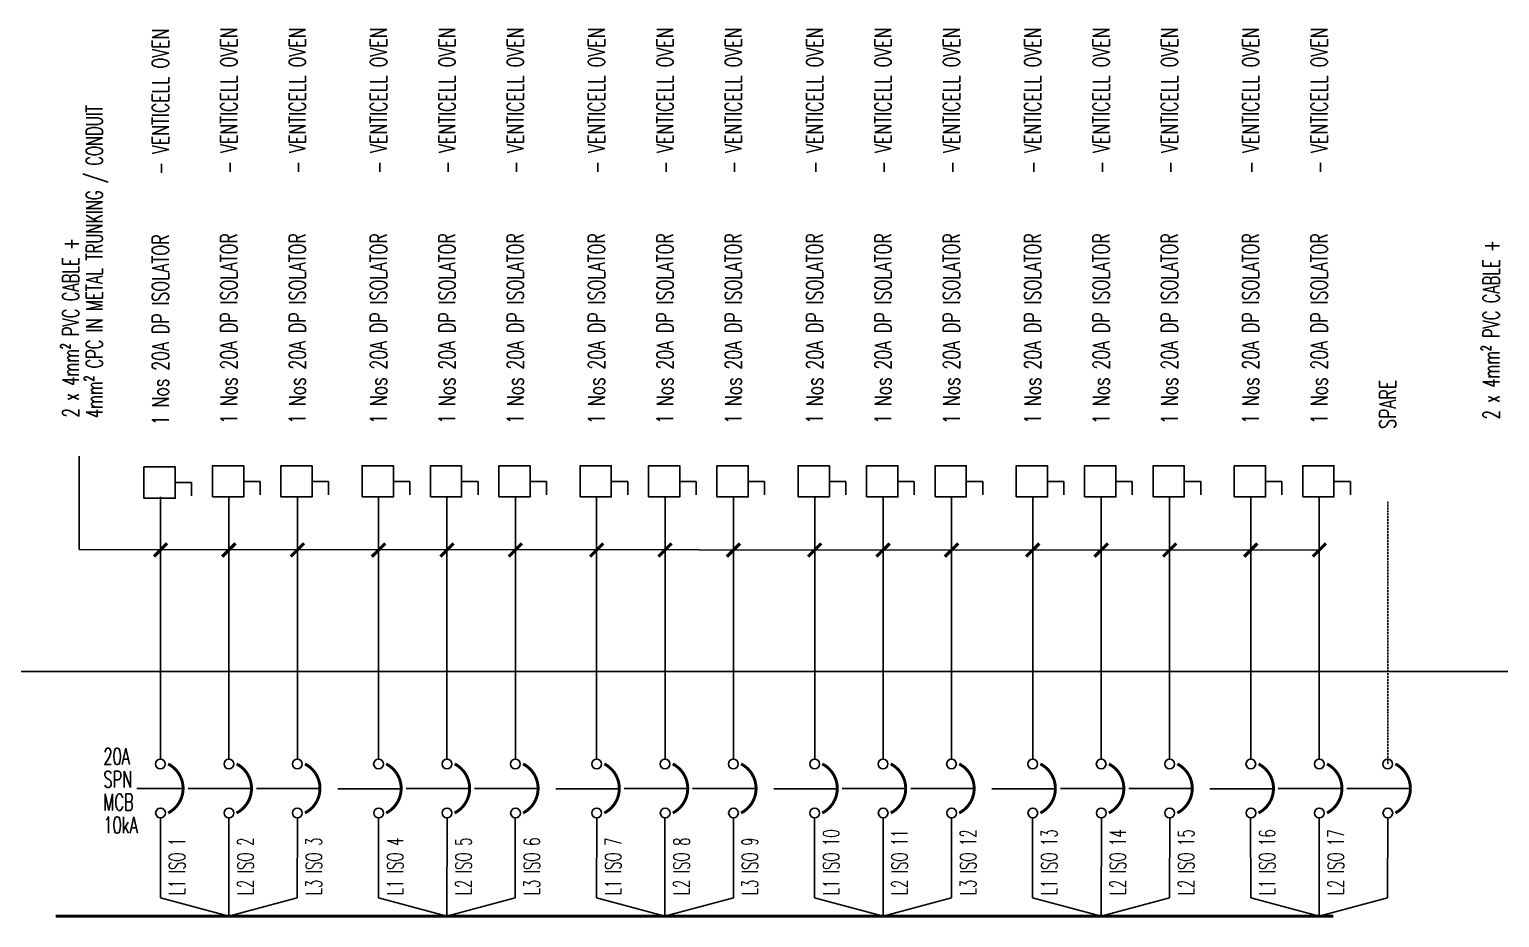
# Model space of a CAD drawing. Header units: millimetres. Extents: x 799 to 4638, y 321 to 1663.
# Drawn here: x 2423 to 3540, y 988 to 1663 of the extents above; entities that cross this region are included whole.
import ezdxf
from ezdxf.lldxf.tags import DXFTag

# ---------------------------------------------------------------- set-up
doc = ezdxf.new("R2010")
doc.units = ezdxf.units.MM
doc.linetypes.add('DASHED', pattern=[0.75, 0.5, -0.25])
for name, color, linetype in [('E-SLD-FRAME', 8, 'Continuous'), ('E-SLD-LEGENDF', 2, 'Continuous'), ('SLD', 2, 'Continuous'), ('SLD-LINE', 7, 'Continuous'), ('SLD-TXT', 7, 'Continuous')]:
    doc.layers.add(name, color=color, linetype=linetype)
doc.styles.add('SLD-TXT', font='romans.shx', dxfattribs={"width": 0.75})
doc.styles.get("Standard").update_dxf_attribs({"font": 'arial.ttf'})
tags = doc.linetypes.add('CENTER', pattern=[2, 1.25, -0.25, 0.25, -0.25]).pattern_tags.tags
tags[10:11] = [DXFTag(74, 4), DXFTag(75, 0), DXFTag(340, '0'), DXFTag(46, 1.0), DXFTag(50, 0.0), DXFTag(44, 0.0), DXFTag(45, 0.0)]
tags[8:9] = [DXFTag(74, 4), DXFTag(75, 0), DXFTag(340, '0'), DXFTag(46, 1.0), DXFTag(50, 0.0), DXFTag(44, 0.0), DXFTag(45, 0.0)]
tags[6:7] = [DXFTag(74, 4), DXFTag(75, 0), DXFTag(340, '0'), DXFTag(46, 1.0), DXFTag(50, 0.0), DXFTag(44, 0.0), DXFTag(45, 0.0)]
tags[4:5] = [DXFTag(74, 4), DXFTag(75, 0), DXFTag(340, '0'), DXFTag(46, 1.0), DXFTag(50, 0.0), DXFTag(44, 0.0), DXFTag(45, 0.0)]
doc.dimstyles.new('A', dxfattribs={"dimtxt": 0.18, "dimasz": 150, "dimexe": 0.18, "dimexo": 0.0625, "dimgap": 0.09, "dimtad": 0, "dimtih": 1, "dimtoh": 1, "dimdec": 4, "dimzin": 0, "dimdsep": 46, "dimtxsty": 'Standard', "dimcen": 0.09, "dimadec": 0, "dimazin": 0, "dimtfac": 1, "dimtdec": 4, "dimtofl": 0, "dimtmove": 0, "dimatfit": 3, "dimfxl": 1, "dimtolj": 1, "dimtzin": 0, "dimarcsym": 0})

# ---------------------------------------------------------------- blocks, each defined once
blk = doc.blocks.new('MCCB')
at = {"color": 3}
for centre in [(-1, 548), (0, 49)]:
    blk.add_circle(centre, 49.5, dxfattribs=at)
at = {"layer": 'E-SLD-LEGENDF', "const_width": 30}
blk.add_lwpolyline([(77, 49, 0.611384), (77, 548)], format="xyb", dxfattribs=at)
blk = doc.blocks.new('DP ISOL')
at = {"layer": 'SLD', "color": 3, "linetype": 'Continuous', "ltscale": 0.5}
for p, q in [((141, -141), (141, -289)), ((141, -289), (20, -289))]:
    blk.add_line(p, q, dxfattribs=at)
blk.add_lwpolyline([(0, 141), (0, -141), (282, -141), (282, 141)], close=True, dxfattribs=at)

msp = doc.modelspace()

# ---------------------------------------------------------------- linework, layer by layer
at = {"ltscale": 100}
msp.add_line((2460.6, 1267.4), (3402.7, 1267), dxfattribs=at)
at = {"layer": 'E-SLD-FRAME', "color": 7, "linetype": 'CENTER', "ltscale": 5}
msp.add_line((4580.9, 1174.6), (799.4, 1174.6), dxfattribs=at)
at = {"layer": 'SLD', "color": 7}
msp.add_line((2460.6, 1338.4), (2460.6, 1267.4), dxfattribs=at)
at = {"layer": 'SLD', "const_width": 2.36}
msp.add_lwpolyline([(2442.7, 988.8), (3413.4, 988.8)], dxfattribs=at)
at = {"layer": 'SLD-LINE', "linetype": 'ByBlock'}
for p, q in [((2522.4, 1108.1), (2522.4, 1307.3)), ((2574.4, 1108.1), (2574.4, 1307.3)), ((2626.4, 1108.1), (2626.4, 1307.3)), ((2688.1, 1108.1), (2688.1, 1307.3)), ((2740, 1108.1), (2740, 1307.3)), ((2792, 1108.1), (2792, 1307.3)), ((2853.7, 1108.1), (2853.7, 1307.3)), ((2905.7, 1108.1), (2905.7, 1307.3)), ((2957.7, 1108.1), (2957.7, 1307.3)), ((3019.4, 1108.1), (3019.4, 1307.3)), ((3071.4, 1108.1), (3071.4, 1307.3)), ((3123.4, 1108.1), (3123.4, 1307.3)), ((3185.1, 1108.1), (3185.1, 1307.3)), ((3237, 1108.1), (3237, 1307.3)), ((3289, 1108.1), (3289, 1307.3)), ((3350.7, 1108.1), (3350.7, 1307.3)), ((3402.7, 1108.1), (3402.7, 1307.3))]:
    msp.add_line(p, q, dxfattribs=at)
at = {"layer": 'SLD-LINE', "linetype": 'DASHED', "ltscale": 3}
msp.add_line((3454.7, 1104.4), (3454.7, 1303.6), dxfattribs=at)
at = {"layer": 'SLD-LINE'}
for p, q in [((2522.3, 1002.6), (2522.5, 1063.5)), ((2574.3, 988.8), (2574.4, 1063.5)), ((2626.2, 1002.6), (2626.4, 1063.5)), ((2687.9, 1002.6), (2688.1, 1063.5)), ((2739.9, 988.8), (2740.1, 1063.5)), ((2791.9, 1002.6), (2791.8, 1063.5)), ((2853.6, 1002.6), (2853.8, 1063.5)), ((2905.6, 988.8), (2905.5, 1063.5)), ((2957.6, 1002.6), (2957.8, 1063.5)), ((3019.3, 1002.6), (3019.2, 1063.5)), ((3071.3, 988.8), (3071.3, 1063.5)), ((3123.2, 1002.6), (3123.4, 1063.5)), ((3184.9, 1002.6), (3184.8, 1063.5)), ((3236.9, 988.8), (3237.4, 1063.5)), ((3288.9, 1002.6), (3289.3, 1063.5)), ((3350.6, 1002.6), (3350.5, 1063.5)), ((3402.6, 988.8), (3402.7, 1063.5)), ((3454.6, 1002.6), (3454.8, 1063.5)), ((2574.3, 988.8), (2522.3, 1002.6)), ((2574.3, 988.8), (2626.2, 1002.6)), ((2739.9, 988.8), (2687.9, 1002.6)), ((2739.9, 988.8), (2791.9, 1002.6)), ((2905.6, 988.8), (2853.6, 1002.6)), ((2905.6, 988.8), (2957.6, 1002.6)), ((3071.3, 988.8), (3019.3, 1002.6)), ((3071.3, 988.8), (3123.2, 1002.6)), ((3236.9, 988.8), (3184.9, 1002.6)), ((3236.9, 988.8), (3288.9, 1002.6)), ((3402.6, 988.8), (3350.6, 1002.6)), ((3402.6, 988.8), (3454.6, 1002.6))]:
    msp.add_line(p, q, dxfattribs=at)
at = {"layer": 'SLD-TXT', "const_width": 2.37}
for points in [[(2517.4, 1262), (2527.4, 1272.1)], [(2569.3, 1262), (2579.4, 1272.1)], [(2621.3, 1262), (2631.4, 1272.1)], [(2683, 1262), (2693.1, 1272)], [(2735, 1262), (2745.1, 1272)], [(2787, 1262), (2797, 1272)], [(2848.7, 1262), (2858.7, 1272)], [(2900.7, 1262), (2910.7, 1272)], [(2952.7, 1262), (2962.7, 1272)], [(3014.4, 1262), (3024.4, 1272)], [(3066.3, 1262), (3076.4, 1272)], [(3118.3, 1262), (3128.4, 1272)], [(3180, 1262), (3190.1, 1272)], [(3232, 1262), (3242.1, 1272)], [(3284, 1262), (3294, 1272)], [(3345.7, 1262), (3355.7, 1272)], [(3397.7, 1262), (3407.7, 1272)]]:
    msp.add_lwpolyline(points, dxfattribs=at)

# ---------------------------------------------------------------- block references
at = {"layer": 'SLD', "xscale": 0.08421601189984292, "yscale": 0.08421601189984292, "zscale": 0.08421601189984292, "rotation": 90}
for p in [(2521.7, 1306.4), (2573.7, 1307.3), (2625.7, 1307.3), (2687.4, 1307.3), (2739.3, 1307.3), (2791.3, 1307.3), (2853, 1307.3), (2905, 1307.3), (2957, 1307.3), (3018.7, 1307.3), (3070.7, 1307.3), (3122.7, 1307.3), (3184.4, 1307.3), (3236.3, 1307.3), (3288.3, 1307.3), (3350, 1307.3), (3402, 1307.3)]:
    msp.add_blockref('DP ISOL', p, dxfattribs=at)
at = {"layer": 'SLD', "lineweight": -3, "xscale": 0.07467120499087514, "yscale": 0.07467120499087514, "zscale": 0.07467120499087514}
for p in [(2522.4, 1063.5), (2574.4, 1063.5), (2626.4, 1063.5), (2688.1, 1063.5), (2740.1, 1063.5), (2792.1, 1063.5), (2853.8, 1063.5), (2905.8, 1063.5), (2957.7, 1063.5), (3019.4, 1063.5), (3071.4, 1063.5), (3123.4, 1063.5), (3185.1, 1063.5), (3237.1, 1063.5), (3289.1, 1063.5), (3350.8, 1063.5), (3402.8, 1063.5), (3454.8, 1063.5)]:
    msp.add_blockref('MCCB', p, dxfattribs=at)

# ---------------------------------------------------------------- texts
at = {"layer": 'SLD-TXT', "style": 'SLD-TXT'}
for s, height, width, p in [('1 Nos 20A DP ISOLATOR     - VENTICELL OVEN', 12.518, 0.7, (2528.6, 1361.9)), ('1 Nos 20A DP ISOLATOR     - VENTICELL OVEN', 12.518, 0.7, (2580.6, 1362.8)), ('1 Nos 20A DP ISOLATOR     - VENTICELL OVEN', 12.518, 0.7, (2632.6, 1362.8)), ('1 Nos 20A DP ISOLATOR     - VENTICELL OVEN', 12.518, 0.7, (2694.3, 1362.8)), ('1 Nos 20A DP ISOLATOR     - VENTICELL OVEN', 12.518, 0.7, (2746.3, 1362.8)), ('1 Nos 20A DP ISOLATOR     - VENTICELL OVEN', 12.518, 0.7, (2798.2, 1362.8)), ('1 Nos 20A DP ISOLATOR     - VENTICELL OVEN', 12.518, 0.7, (2859.9, 1362.8)), ('1 Nos 20A DP ISOLATOR     - VENTICELL OVEN', 12.518, 0.7, (2911.9, 1362.8)), ('1 Nos 20A DP ISOLATOR     - VENTICELL OVEN', 12.518, 0.7, (2963.9, 1362.8)), ('1 Nos 20A DP ISOLATOR     - VENTICELL OVEN', 12.518, 0.7, (3025.6, 1362.8)), ('1 Nos 20A DP ISOLATOR     - VENTICELL OVEN', 12.518, 0.7, (3077.6, 1362.8)), ('1 Nos 20A DP ISOLATOR     - VENTICELL OVEN', 12.518, 0.7, (3129.6, 1362.8)), ('1 Nos 20A DP ISOLATOR     - VENTICELL OVEN', 12.518, 0.7, (3191.3, 1362.8)), ('1 Nos 20A DP ISOLATOR     - VENTICELL OVEN', 12.518, 0.7, (3243.3, 1362.8)), ('1 Nos 20A DP ISOLATOR     - VENTICELL OVEN', 12.518, 0.7, (3295.2, 1362.8)), ('1 Nos 20A DP ISOLATOR     - VENTICELL OVEN', 12.518, 0.7, (3356.9, 1362.8)), ('1 Nos 20A DP ISOLATOR     - VENTICELL OVEN', 12.518, 0.7, (3408.9, 1362.8)), ('4mm² CPC IN METAL TRUNKING / CONDUIT ', 12.518, 0.65, (2478.4, 1367.3)), ('2 x 4mm² PVC CABLE +', 12.518, 0.65, (2460.4, 1367.8)), ('2 x 4mm² PVC CABLE +', 12.518, 0.65, (3539.6, 1366.3)), ('SPARE', 12.52, 0.7, (3460.9, 1359.1)), ('L1 ISO 10', 12.2, 0.6, (3038, 1004.8)), ('L2 ISO 11', 12.2, 0.6, (3090, 1004.8)), ('L3 ISO 12', 12.2, 0.6, (3142, 1004.8)), ('L1 ISO 13', 12.2, 0.6, (3203.7, 1004.8)), ('L2 ISO 14', 12.2, 0.6, (3255.7, 1004.8)), ('L2 ISO 15', 12.2, 0.6, (3307.6, 1004.8)), ('L1 ISO 16', 12.2, 0.6, (3369.3, 1004.8)), ('L2 ISO 17', 12.2, 0.6, (3421.3, 1004.8)), ('L1 ISO 1', 12.2, 0.6, (2541, 1004.8)), ('L2 ISO 2', 12.2, 0.6, (2593, 1004.8)), ('L3 ISO 3', 12.2, 0.6, (2645, 1004.8)), ('L1 ISO 4', 12.2, 0.6, (2706.7, 1004.8)), ('L2 ISO 5', 12.2, 0.6, (2758.7, 1004.8)), ('L3 ISO 6', 12.2, 0.6, (2810.6, 1004.8)), ('L1 ISO 7', 12.2, 0.6, (2872.3, 1004.8)), ('L2 ISO 8', 12.2, 0.6, (2924.3, 1004.8)), ('L3 ISO 9', 12.2, 0.6, (2976.3, 1004.8))]:
    msp.add_text(s, height=height, rotation=90, dxfattribs=dict(at, width=width)).set_placement(p)
at = {"layer": 'SLD-TXT', "insert": (2479, 1116.4), "char_height": 12.518, "width": 47.897, "attachment_point": 1, "line_spacing_factor": 0.833333, "style": 'SLD-TXT'}
msp.add_mtext('{\\W0.65;20A \\PSPN\\PMCB\\P10kA}', dxfattribs=at)

# ---------------------------------------------------------------- leaders
at = {"layer": 'SLD-TXT'}
for points in [[(2538.5, 1085.8), (2504.3, 1085.8)], [(2590.5, 1085.8), (2543.3, 1085.8)], [(2642.5, 1085.8), (2595.3, 1085.8)], [(2704.2, 1085.4), (2657, 1085.4)], [(2756.2, 1085.8), (2709, 1085.8)], [(2808.2, 1085.8), (2761, 1085.8)], [(2869.9, 1085.4), (2822.7, 1085.4)], [(2921.9, 1085.8), (2874.6, 1085.8)], [(2973.8, 1085.8), (2926.6, 1085.8)], [(3035.5, 1085.4), (2988.3, 1085.4)], [(3087.5, 1085.8), (3040.3, 1085.8)], [(3139.5, 1085.8), (3092.3, 1085.8)], [(3201.2, 1085.4), (3154, 1085.4)], [(3253.2, 1085.8), (3206, 1085.8)], [(3305.2, 1085.8), (3258, 1085.8)], [(3366.9, 1085.4), (3319.7, 1085.4)], [(3418.9, 1085.8), (3371.6, 1085.8)], [(3470.8, 1085.8), (3423.6, 1085.8)]]:
    msp.add_leader(points, dimstyle='A', override={"dimasz": 3, "dimgap": 0.09, "dimtad": 0}, dxfattribs=at)

doc.saveas('drawing.dxf')
